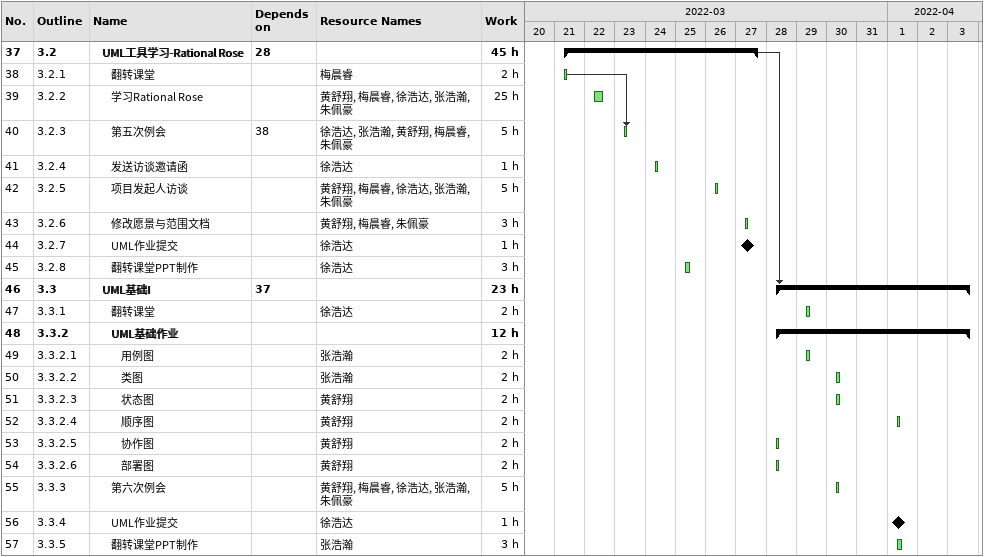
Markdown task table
| ID | WBS | Task | Start | Finish | Predecessors | Resources | Work (h) |
|---|---|---|---|---|---|---|---|
| 37 | 3.2 | **UML工具学习-Rational Rose** | 2022-03-21 | 2022-03-27 | 28 |  | 45 |
| 38 | 3.2.1 | 翻转课堂 | 2022-03-21 | 2022-03-21 |  | 梅晨睿 | 2 |
| 39 | 3.2.2 | 学习Rational Rose | 2022-03-22 | 2022-03-22 |  | 黄舒翔, 梅晨睿, 徐浩达, 张浩瀚, 朱佩豪 | 25 |
| 40 | 3.2.3 | 第五次例会 | 2022-03-23 | 2022-03-23 | 38 | 徐浩达, 张浩瀚, 黄舒翔, 梅晨睿, 朱佩豪 | 5 |
| 41 | 3.2.4 | 发送访谈邀请函 | 2022-03-24 | 2022-03-24 |  | 徐浩达 | 1 |
| 42 | 3.2.5 | 项目发起人访谈 | 2022-03-26 | 2022-03-26 |  | 黄舒翔, 梅晨睿, 徐浩达, 张浩瀚, 朱佩豪 | 5 |
| 43 | 3.2.6 | 修改愿景与范围文档 | 2022-03-27 | 2022-03-27 |  | 黄舒翔, 梅晨睿, 朱佩豪 | 3 |
| 44 | 3.2.7 | UML作业提交 (milestone) | 2022-03-27 | 2022-03-27 |  | 徐浩达 | 1 |
| 45 | 3.2.8 | 翻转课堂PPT制作 | 2022-03-25 | 2022-03-25 |  | 徐浩达 | 3 |
| 46 | 3.3 | **UML基础I** | 2022-03-28 | 2022-04-03 | 37 |  | 23 |
| 47 | 3.3.1 | 翻转课堂 | 2022-03-29 | 2022-03-29 |  | 徐浩达 | 2 |
| 48 | 3.3.2 | **UML基础作业** | 2022-03-28 | 2022-04-03 |  |  | 12 |
| 49 | 3.3.2.1 | 用例图 | 2022-03-29 | 2022-03-29 |  | 张浩瀚 | 2 |
| 50 | 3.3.2.2 | 类图 | 2022-03-30 | 2022-03-30 |  | 张浩瀚 | 2 |
| 51 | 3.3.2.3 | 状态图 | 2022-03-30 | 2022-03-30 |  | 黄舒翔 | 2 |
| 52 | 3.3.2.4 | 顺序图 | 2022-04-01 | 2022-04-01 |  | 黄舒翔 | 2 |
| 53 | 3.3.2.5 | 协作图 | 2022-03-28 | 2022-03-28 |  | 黄舒翔 | 2 |
| 54 | 3.3.2.6 | 部署图 | 2022-03-28 | 2022-03-28 |  | 黄舒翔 | 2 |
| 55 | 3.3.3 | 第六次例会 | 2022-03-30 | 2022-03-30 |  | 黄舒翔, 梅晨睿, 徐浩达, 张浩瀚, 朱佩豪 | 5 |
| 56 | 3.3.4 | UML作业提交 (milestone) | 2022-04-01 | 2022-04-01 |  | 徐浩达 | 1 |
| 57 | 3.3.5 | 翻转课堂PPT制作 | 2022-04-01 | 2022-04-01 |  | 张浩瀚 | 3 |
